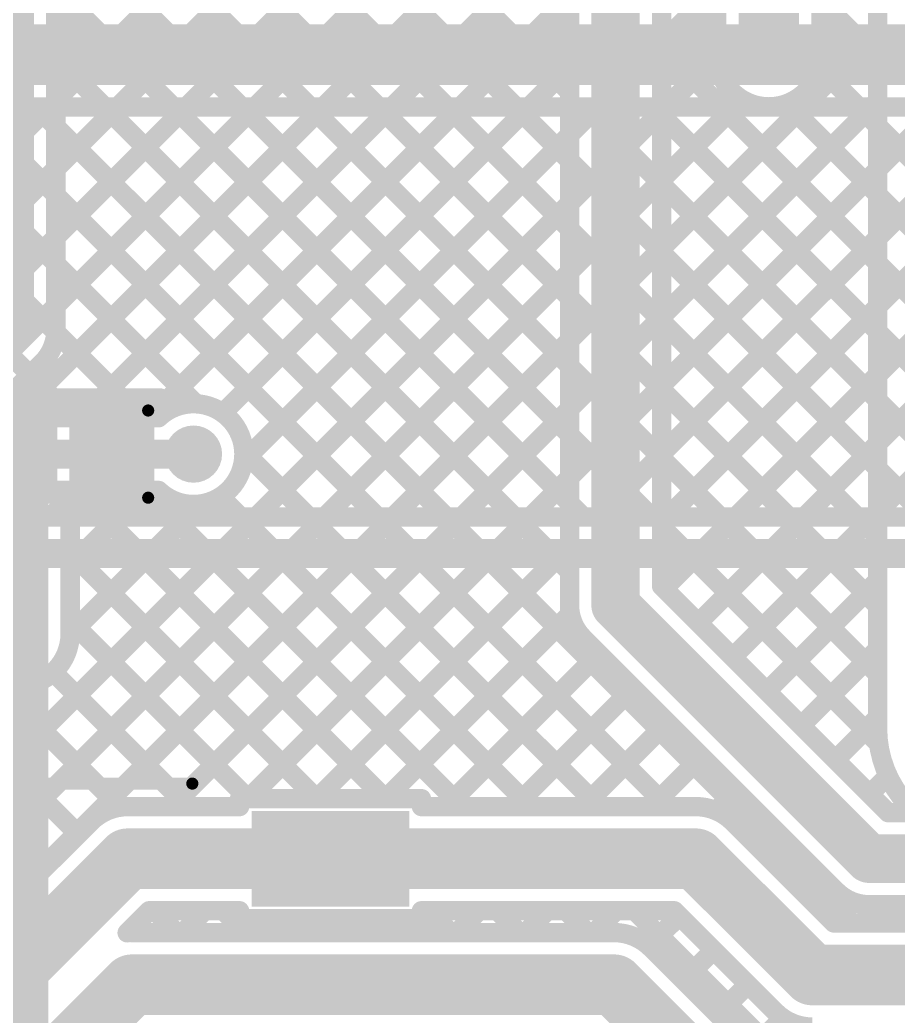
# Model space of a CAD drawing. Header units: millimetres. Extents: x -0.08 to 7.12, y -0.08 to 3.98.
# Drawn here: x 4.2866 to 4.649, y 1.993 to 2.4042 of the extents above; entities that cross this region are included whole.
import ezdxf

# ---------------------------------------------------------------- set-up
doc = ezdxf.new("R2010")
doc.units = ezdxf.units.MM
doc.header["$MEASUREMENT"] = 0
for name, color, linetype in [('BottomLayer', 5, 'Continuous'), ('TopLayer', 1, 'Continuous'), ('TopOverlay', 2, 'Continuous'), ('TopPaste', 8, 'Continuous'), ('TopSolder', 216, 'Continuous'), ('ViaHoleLayer', 16, 'Continuous')]:
    doc.layers.add(name, color=color, linetype=linetype)

# ---------------------------------------------------------------- blocks, each defined once
blk = doc.blocks.new('SOP_4_2_54_30')
at = {"layer": 'TopLayer'}
for points in [[(-0.15157, 0.06575), (-0.09449, 0.06575), (-0.09449, 0.03425), (-0.15157, 0.03425)], [(0.09449, 0.06575), (0.15157, 0.06575), (0.15157, 0.03425), (0.09449, 0.03425)], [(-0.15157, -0.03425), (-0.09449, -0.03425), (-0.09449, -0.06575), (-0.15157, -0.06575)], [(0.09449, -0.03425), (0.15157, -0.03425), (0.15157, -0.06575), (0.09449, -0.06575)]]:
    blk.add_hatch(color=1, dxfattribs=at).paths.add_polyline_path(points)
at = {"layer": 'TopPaste'}
for points in [[(-0.15157, 0.06575), (-0.09449, 0.06575), (-0.09449, 0.03425), (-0.15157, 0.03425)], [(0.09449, 0.06575), (0.15157, 0.06575), (0.15157, 0.03425), (0.09449, 0.03425)], [(-0.15157, -0.03425), (-0.09449, -0.03425), (-0.09449, -0.06575), (-0.15157, -0.06575)], [(0.09449, -0.03425), (0.15157, -0.03425), (0.15157, -0.06575), (0.09449, -0.06575)]]:
    blk.add_hatch(color=8, dxfattribs=at).paths.add_polyline_path(points)
at = {"layer": 'TopSolder'}
for points in [[(-0.15557, 0.06975), (-0.09049, 0.06975), (-0.09049, 0.03025), (-0.15557, 0.03025)], [(0.09049, 0.06975), (0.15557, 0.06975), (0.15557, 0.03025), (0.09049, 0.03025)], [(-0.15557, -0.03025), (-0.09049, -0.03025), (-0.09049, -0.06975), (-0.15557, -0.06975)], [(0.09049, -0.03025), (0.15557, -0.03025), (0.15557, -0.06975), (0.09049, -0.06975)]]:
    blk.add_hatch(color=216, dxfattribs=at).paths.add_polyline_path(points)
at = {"layer": 'TopOverlay', "const_width": 0.005}
for points in [[(-0.052, 0.081), (0.066, 0.081)], [(-0.163, 0.048), (-0.163, 0.058)], [(-0.163, 0.058), (-0.158, 0.053)], [(-0.163, 0.048), (-0.158, 0.053)], [(-0.052, -0.081), (0.066, -0.081)]]:
    blk.add_lwpolyline(points, dxfattribs=at)
at = {"layer": 'TopOverlay', "const_width": 0.0025}
for points in [[(-0.05325, 0.081, 1), (-0.05075, 0.081, 1)], [(0.06475, 0.081, 1), (0.06725, 0.081, 1)], [(-0.16425, 0.058, 1), (-0.16175, 0.058, 1)], [(-0.16425, 0.058, 1), (-0.16175, 0.058, 1)], [(-0.15925, 0.053, 1), (-0.15675, 0.053, 1)], [(-0.15925, 0.053, 1), (-0.15675, 0.053, 1)], [(-0.16425, 0.048, 1), (-0.16175, 0.048, 1)], [(-0.16425, 0.048, 1), (-0.16175, 0.048, 1)], [(-0.05325, -0.081, 1), (-0.05075, -0.081, 1)], [(0.06475, -0.081, 1), (0.06725, -0.081, 1)]]:
    blk.add_lwpolyline(points, format="xyb", close=True, dxfattribs=at)
blk = doc.blocks.new('LED_0402_68')
at = {"layer": 'TopLayer'}
for points in [[(-0.03091, 0.01417), (-0.0065, 0.01417), (-0.0065, -0.01417), (-0.03091, -0.01417)], [(0.0065, 0.01417), (0.03091, 0.01417), (0.03091, -0.01417), (0.0065, -0.01417)]]:
    blk.add_hatch(color=1, dxfattribs=at).paths.add_polyline_path(points)
at = {"layer": 'TopOverlay'}
blk.add_hatch(color=2, dxfattribs=at).paths.add_polyline_path([(0.037, -0.02), (0.061, -0.02), (0.061, 0.02), (0.037, 0.02)])
at = {"layer": 'TopPaste'}
for points in [[(-0.03091, 0.01417), (-0.0065, 0.01417), (-0.0065, -0.01417), (-0.03091, -0.01417)], [(0.0065, 0.01417), (0.03091, 0.01417), (0.03091, -0.01417), (0.0065, -0.01417)]]:
    blk.add_hatch(color=8, dxfattribs=at).paths.add_polyline_path(points)
at = {"layer": 'TopSolder'}
for points in [[(-0.03491, 0.01817), (-0.0025, 0.01817), (-0.0025, -0.01817), (-0.03491, -0.01817)], [(0.0025, 0.01817), (0.03491, 0.01817), (0.03491, -0.01817), (0.0025, -0.01817)]]:
    blk.add_hatch(color=216, dxfattribs=at).paths.add_polyline_path(points)
at = {"layer": 'TopOverlay', "const_width": 0.005}
for points in [[(-0.035, 0.018), (-0.035, -0.018)], [(0.037, 0.018), (-0.035, 0.018)], [(0.037, 0.018), (0.037, -0.018)], [(0.037, -0.018), (-0.035, -0.018)]]:
    blk.add_lwpolyline(points, dxfattribs=at)
at = {"layer": 'TopOverlay', "const_width": 0.0025}
for points in [[(-0.03625, 0.018, 1), (-0.03375, 0.018, 1)], [(-0.03625, 0.018, 1), (-0.03375, 0.018, 1)], [(0.03575, 0.018, 1), (0.03825, 0.018, 1)], [(0.03575, 0.018, 1), (0.03825, 0.018, 1)], [(-0.03625, -0.018, 1), (-0.03375, -0.018, 1)], [(-0.03625, -0.018, 1), (-0.03375, -0.018, 1)], [(0.03575, -0.018, 1), (0.03825, -0.018, 1)], [(0.03575, -0.018, 1), (0.03825, -0.018, 1)]]:
    blk.add_lwpolyline(points, format="xyb", close=True, dxfattribs=at)

msp = doc.modelspace()

# ---------------------------------------------------------------- hatches: boundary and pattern name
at = {"layer": 'BottomLayer'}
h = msp.add_hatch(color=5, dxfattribs=at)
edge = h.paths.add_edge_path()
edge.add_arc((4.59563, 2.38982), 0.01181, 0, 360)
h = msp.add_hatch(color=5, dxfattribs=at)
edge = h.paths.add_edge_path()
edge.add_arc((4.35819, 2.225), 0.01181, 0, 360)
h = msp.add_hatch(color=5, dxfattribs=at)
edge = h.paths.add_edge_path()
edge.add_arc((4.28579, 2.15081), 0.01181, 0, 360)
at = {"layer": 'TopLayer'}
h = msp.add_hatch(color=1, dxfattribs=at)
edge = h.paths.add_edge_path()
edge.add_arc((4.59563, 2.38982), 0.01181, 0, 360)
h = msp.add_hatch(color=1, dxfattribs=at)
edge = h.paths.add_edge_path()
edge.add_arc((4.35819, 2.225), 0.01181, 0, 360)
h = msp.add_hatch(color=1, dxfattribs=at)
edge = h.paths.add_edge_path()
edge.add_arc((4.28579, 2.15081), 0.01181, 0, 360)
at = {"layer": 'ViaHoleLayer'}
h = msp.add_hatch(color=16, dxfattribs=at)
edge = h.paths.add_edge_path()
edge.add_arc((4.59563, 2.38982), 0.00591, 0, 360)
h = msp.add_hatch(color=16, dxfattribs=at)
edge = h.paths.add_edge_path()
edge.add_arc((4.35819, 2.225), 0.00591, 0, 360)
h = msp.add_hatch(color=16, dxfattribs=at)
edge = h.paths.add_edge_path()
edge.add_arc((4.28579, 2.15081), 0.00591, 0, 360)

# ---------------------------------------------------------------- linework, layer by layer
at = {"layer": 'BottomLayer'}
for points, const_width in [([(3.45956, 2.38982), (4.59563, 2.38982)], 0.025), ([(4.59563, 2.38982), (5.3313, 2.38982)], 0.025), ([(3.45956, 2.36832), (4.59563, 2.36832)], 0.008), ([(4.17036, 2.24), (4.29868, 2.36832)], 0.008), ([(4.18012, 2.36832), (4.30844, 2.24)], 0.008), ([(4.19864, 2.24), (4.32696, 2.36832)], 0.008), ([(4.2084, 2.36832), (4.33672, 2.24)], 0.008), ([(4.22693, 2.24), (4.35525, 2.36832)], 0.008), ([(4.23669, 2.36832), (4.35922, 2.24579)], 0.008), ([(4.25521, 2.24), (4.38353, 2.36832)], 0.008), ([(4.26497, 2.36832), (4.43429, 2.199)], 0.008), ([(4.2835, 2.24), (4.41181, 2.36832)], 0.008), ([(4.29326, 2.36832), (4.46258, 2.199)], 0.008), ([(4.31178, 2.24), (4.4401, 2.36832)], 0.008), ([(4.32154, 2.36832), (4.49086, 2.199)], 0.008), ([(4.34006, 2.24), (4.46838, 2.36832)], 0.008), ([(4.34983, 2.36832), (4.51914, 2.199)], 0.008), ([(4.37029, 2.24194), (4.49667, 2.36832)], 0.008), ([(4.37811, 2.36832), (4.54743, 2.199)], 0.008), ([(4.37881, 2.22218), (4.52495, 2.36832)], 0.008), ([(4.38392, 2.199), (4.55324, 2.36832)], 0.008), ([(4.40639, 2.36832), (4.57571, 2.199)], 0.008), ([(4.4122, 2.199), (4.58152, 2.36832)], 0.008), ([(4.43468, 2.36832), (4.604, 2.199)], 0.008), ([(4.44049, 2.199), (4.60981, 2.36832)], 0.008), ([(4.46296, 2.36832), (4.63228, 2.199)], 0.008), ([(4.46877, 2.199), (4.63809, 2.36832)], 0.008), ([(4.49125, 2.36832), (4.66057, 2.199)], 0.008), ([(4.49705, 2.199), (4.66637, 2.36832)], 0.008), ([(4.51953, 2.36832), (4.68885, 2.199)], 0.008), ([(4.52534, 2.199), (4.69466, 2.36832)], 0.008), ([(4.54782, 2.36832), (4.71713, 2.199)], 0.008), ([(4.55362, 2.199), (4.72294, 2.36832)], 0.008), ([(4.5761, 2.36832), (4.74542, 2.199)], 0.008), ([(4.58191, 2.199), (4.75123, 2.36832)], 0.008), ([(4.59563, 2.36832), (5.3313, 2.36832)], 0.008), ([(4.60438, 2.36832), (4.7737, 2.199)], 0.008), ([(4.61019, 2.199), (4.77951, 2.36832)], 0.008), ([(4.63267, 2.36832), (4.80199, 2.199)], 0.008), ([(4.63848, 2.199), (4.8078, 2.36832)], 0.008), ([(3.824, 2.24), (4.34377, 2.24)], 0.008), ([(3.824, 2.225), (4.35819, 2.225)], 0.012), ([(4.37898, 2.22603), (4.40601, 2.199)], 0.008), ([(3.83021, 2.21), (4.34377, 2.21)], 0.008), ([(4.28187, 2.21), (4.29287, 2.199)], 0.008), ([(4.29906, 2.199), (4.31006, 2.21)], 0.008), ([(4.31015, 2.21), (4.32115, 2.199)], 0.008), ([(4.32735, 2.199), (4.33835, 2.21)], 0.008), ([(4.33844, 2.21), (4.34944, 2.199)], 0.008), ([(4.35563, 2.199), (4.36101, 2.20438)], 0.008), ([(4.36931, 2.20741), (4.37772, 2.199)], 0.008), ([(3.837, 2.199), (4.93422, 2.199)], 0.008), ([(3.837, 2.184), (4.94043, 2.184)], 0.012), ([(4.28579, 1.88221), (4.28579, 2.15081)], 0.025)]:
    msp.add_lwpolyline(points, dxfattribs=dict(at, const_width=const_width))
for points, const_width in [([(4.58938, 2.38982, 1), (4.60188, 2.38982, 1)], 0.0125), ([(4.58938, 2.38982, 1), (4.60188, 2.38982, 1)], 0.0125), ([(4.29126, 2.36832, 1), (4.29526, 2.36832, 1)], 0.004), ([(4.29668, 2.36832, 1), (4.30068, 2.36832, 1)], 0.004), ([(4.31954, 2.36832, 1), (4.32354, 2.36832, 1)], 0.004), ([(4.32496, 2.36832, 1), (4.32896, 2.36832, 1)], 0.004), ([(4.34783, 2.36832, 1), (4.35183, 2.36832, 1)], 0.004), ([(4.35325, 2.36832, 1), (4.35725, 2.36832, 1)], 0.004), ([(4.37611, 2.36832, 1), (4.38011, 2.36832, 1)], 0.004), ([(4.38153, 2.36832, 1), (4.38553, 2.36832, 1)], 0.004), ([(4.40439, 2.36832, 1), (4.40839, 2.36832, 1)], 0.004), ([(4.40982, 2.36832, 1), (4.41381, 2.36832, 1)], 0.004), ([(4.43268, 2.36832, 1), (4.43668, 2.36832, 1)], 0.004), ([(4.4381, 2.36832, 1), (4.4421, 2.36832, 1)], 0.004), ([(4.46096, 2.36832, 1), (4.46496, 2.36832, 1)], 0.004), ([(4.46638, 2.36832, 1), (4.47038, 2.36832, 1)], 0.004), ([(4.48925, 2.36832, 1), (4.49325, 2.36832, 1)], 0.004), ([(4.49467, 2.36832, 1), (4.49867, 2.36832, 1)], 0.004), ([(4.51753, 2.36832, 1), (4.52153, 2.36832, 1)], 0.004), ([(4.52295, 2.36832, 1), (4.52695, 2.36832, 1)], 0.004), ([(4.54582, 2.36832, 1), (4.54982, 2.36832, 1)], 0.004), ([(4.55124, 2.36832, 1), (4.55524, 2.36832, 1)], 0.004), ([(4.5741, 2.36832, 1), (4.5781, 2.36832, 1)], 0.004), ([(4.57952, 2.36832, 1), (4.58352, 2.36832, 1)], 0.004), ([(4.59363, 2.36832, 1), (4.59763, 2.36832, 1)], 0.004), ([(4.59363, 2.36832, 1), (4.59763, 2.36832, 1)], 0.004), ([(4.60238, 2.36832, 1), (4.60638, 2.36832, 1)], 0.004), ([(4.60781, 2.36832, 1), (4.61181, 2.36832, 1)], 0.004), ([(4.63067, 2.36832, 1), (4.63467, 2.36832, 1)], 0.004), ([(4.63609, 2.36832, 1), (4.64009, 2.36832, 1)], 0.004), ([(4.35722, 2.24579, 1), (4.36122, 2.24579, 1)], 0.004), ([(4.36829, 2.24194, 1), (4.37229, 2.24194, 1)], 0.004), ([(4.2815, 2.24, 1), (4.2855, 2.24, 1)], 0.004), ([(4.30644, 2.24, 1), (4.31044, 2.24, 1)], 0.004), ([(4.30978, 2.24, 1), (4.31378, 2.24, 1)], 0.004), ([(4.33472, 2.24, 1), (4.33872, 2.24, 1)], 0.004), ([(4.33806, 2.24, 1), (4.34206, 2.24, 1)], 0.004), ([(4.34177, 2.24, 1), (4.34577, 2.24, 1)], 0.004), ([(4.34177, 2.24, 1), (4.34577, 2.24, 1)], 0.004), ([(4.35519, 2.225, 1), (4.36119, 2.225, 1)], 0.006), ([(4.37698, 2.22603, 1), (4.38098, 2.22603, 1)], 0.004), ([(4.377, 2.225, 1), (4.381, 2.225, 1)], 0.004), ([(4.377, 2.225, 1), (4.381, 2.225, 1)], 0.004), ([(4.37681, 2.22218, 1), (4.38081, 2.22218, 1)], 0.004), ([(4.30806, 2.21, 1), (4.31206, 2.21, 1)], 0.004), ([(4.30815, 2.21, 1), (4.31215, 2.21, 1)], 0.004), ([(4.33635, 2.21, 1), (4.34035, 2.21, 1)], 0.004), ([(4.33644, 2.21, 1), (4.34044, 2.21, 1)], 0.004), ([(4.34177, 2.21, 1), (4.34577, 2.21, 1)], 0.004), ([(4.34177, 2.21, 1), (4.34577, 2.21, 1)], 0.004), ([(4.35901, 2.20438, 1), (4.36301, 2.20438, 1)], 0.004), ([(4.36731, 2.20741, 1), (4.37131, 2.20741, 1)], 0.004), ([(4.29087, 2.199, 1), (4.29487, 2.199, 1)], 0.004), ([(4.29706, 2.199, 1), (4.30106, 2.199, 1)], 0.004), ([(4.31915, 2.199, 1), (4.32315, 2.199, 1)], 0.004), ([(4.32535, 2.199, 1), (4.32935, 2.199, 1)], 0.004), ([(4.34744, 2.199, 1), (4.35144, 2.199, 1)], 0.004), ([(4.35363, 2.199, 1), (4.35763, 2.199, 1)], 0.004), ([(4.37572, 2.199, 1), (4.37972, 2.199, 1)], 0.004), ([(4.38192, 2.199, 1), (4.38592, 2.199, 1)], 0.004), ([(4.40401, 2.199, 1), (4.40801, 2.199, 1)], 0.004), ([(4.4102, 2.199, 1), (4.4142, 2.199, 1)], 0.004), ([(4.43229, 2.199, 1), (4.43629, 2.199, 1)], 0.004), ([(4.43849, 2.199, 1), (4.44249, 2.199, 1)], 0.004), ([(4.46058, 2.199, 1), (4.46458, 2.199, 1)], 0.004), ([(4.46677, 2.199, 1), (4.47077, 2.199, 1)], 0.004), ([(4.48886, 2.199, 1), (4.49286, 2.199, 1)], 0.004), ([(4.49505, 2.199, 1), (4.49905, 2.199, 1)], 0.004), ([(4.51714, 2.199, 1), (4.52114, 2.199, 1)], 0.004), ([(4.52334, 2.199, 1), (4.52734, 2.199, 1)], 0.004), ([(4.54543, 2.199, 1), (4.54943, 2.199, 1)], 0.004), ([(4.55162, 2.199, 1), (4.55562, 2.199, 1)], 0.004), ([(4.57371, 2.199, 1), (4.57771, 2.199, 1)], 0.004), ([(4.57991, 2.199, 1), (4.58391, 2.199, 1)], 0.004), ([(4.602, 2.199, 1), (4.606, 2.199, 1)], 0.004), ([(4.60819, 2.199, 1), (4.61219, 2.199, 1)], 0.004), ([(4.63028, 2.199, 1), (4.63428, 2.199, 1)], 0.004), ([(4.63648, 2.199, 1), (4.64048, 2.199, 1)], 0.004), ([(4.27954, 2.15081, 1), (4.29204, 2.15081, 1)], 0.0125)]:
    msp.add_lwpolyline(points, format="xyb", close=True, dxfattribs=dict(at, const_width=const_width))
at = {"layer": 'BottomLayer', "const_width": 0.008}
for points in [[(4.34377, 2.24, -0.661143), (4.379, 2.225)], [(4.379, 2.225, -0.661143), (4.34377, 2.21)]]:
    msp.add_lwpolyline(points, format="xyb", dxfattribs=at)
at = {"layer": 'TopLayer'}
for points, const_width in [([(4.28239, 2.2762), (4.28239, 2.91051)], 0.02), ([(4.53239, 2.16261), (4.53239, 2.91051)], 0.02), ([(4.30139, 2.2762), (4.30139, 2.87198)], 0.008), ([(4.51339, 2.16261), (4.51339, 2.87198)], 0.008), ([(4.55139, 2.17048), (4.55139, 2.87198)], 0.008), ([(4.59563, 2.38982), (4.59563, 2.71863)], 0.025), ([(4.57413, 2.38982), (4.57413, 2.71863)], 0.008), ([(4.61713, 2.38982), (4.61713, 2.70972)], 0.008), ([(4.6405, 2.11181), (4.6405, 2.681)], 0.008), ([(4.30139, 2.61474), (4.51339, 2.40274)], 0.008), ([(4.30139, 2.39932), (4.51339, 2.61132)], 0.008), ([(4.30139, 2.58646), (4.51339, 2.37446)], 0.008), ([(4.30139, 2.37103), (4.51339, 2.58303)], 0.008), ([(4.30139, 2.55817), (4.51339, 2.34617)], 0.008), ([(4.30139, 2.34275), (4.51339, 2.55475)], 0.008), ([(4.30139, 2.52989), (4.51339, 2.31789)], 0.008), ([(4.30139, 2.31447), (4.51339, 2.52647)], 0.008), ([(4.30139, 2.5016), (4.51339, 2.2896)], 0.008), ([(4.30139, 2.28618), (4.51339, 2.49818)], 0.008), ([(4.30139, 2.47332), (4.51339, 2.26132)], 0.008), ([(4.29167, 2.24817), (4.51339, 2.4699)], 0.008), ([(4.30139, 2.44503), (4.51339, 2.23304)], 0.008), ([(4.31995, 2.24817), (4.51339, 2.44161)], 0.008), ([(4.61713, 2.40393), (4.6405, 2.4273)], 0.008), ([(4.55139, 2.42131), (4.57413, 2.39857)], 0.008), ([(4.30139, 2.41675), (4.51339, 2.20475)], 0.008), ([(4.55139, 2.39476), (4.57413, 2.4175)], 0.008), ([(4.3444, 2.24433), (4.51339, 2.41333)], 0.008), ([(4.61713, 2.41214), (4.6405, 2.38877)], 0.008), ([(4.55139, 2.30991), (4.6405, 2.39901)], 0.008), ([(4.55139, 2.39303), (4.6405, 2.30392)], 0.008), ([(4.55139, 2.36648), (4.57414, 2.38922)], 0.008), ([(4.30139, 2.38847), (4.51339, 2.17647)], 0.008), ([(4.37029, 2.24194), (4.51339, 2.38504)], 0.008), ([(4.61647, 2.38452), (4.6405, 2.36049)], 0.008), ([(4.55139, 2.33819), (4.58458, 2.37138)], 0.008), ([(4.55139, 2.28162), (4.6405, 2.37073)], 0.008), ([(4.60306, 2.36964), (4.6405, 2.3322)], 0.008), ([(4.55139, 2.36474), (4.6405, 2.27563)], 0.008), ([(4.30139, 2.36018), (4.63008, 2.0315)], 0.008), ([(4.37881, 2.22218), (4.51339, 2.35676)], 0.008), ([(4.55139, 2.25334), (4.6405, 2.34245)], 0.008), ([(4.55139, 2.33646), (4.6405, 2.24735)], 0.008), ([(4.30139, 2.3319), (4.55379, 2.0795)], 0.008), ([(4.26649, 2.08157), (4.51339, 2.32848)], 0.008), ([(4.55139, 2.22505), (4.6405, 2.31416)], 0.008), ([(4.55139, 2.30817), (4.6405, 2.21907)], 0.008), ([(4.30139, 2.30361), (4.35922, 2.24579)], 0.008), ([(4.2447, 2.0315), (4.51339, 2.30019)], 0.008), ([(4.249, 2.2428), (4.28239, 2.2762)], 0.02), ([(4.55139, 2.19677), (4.6405, 2.28588)], 0.008), ([(4.55139, 2.27989), (4.6405, 2.19078)], 0.008), ([(4.30137, 2.27535), (4.32855, 2.24817)], 0.008), ([(4.27299, 2.0315), (4.51339, 2.27191)], 0.008), ([(4.28124, 2.24817), (4.2958, 2.26273)], 0.008), ([(4.29075, 2.25769), (4.30027, 2.24817)], 0.008), ([(4.55239, 2.16948), (4.6405, 2.25759)], 0.008), ([(4.55139, 2.2516), (4.6405, 2.1625)], 0.008), ([(4.28124, 2.24817), (4.30199, 2.24817)], 0.008), ([(4.30199, 2.24817), (4.307, 2.24817)], 0.008), ([(4.30199, 2.24817), (4.307, 2.24817)], 0.008), ([(4.307, 2.24817), (4.3444, 2.24817)], 0.008), ([(4.3444, 2.24058), (4.3444, 2.24817)], 0.008), ([(4.34927, 2.0795), (4.51339, 2.24362)], 0.008), ([(4.28579, 2.15081), (4.28579, 2.225)], 0.025), ([(4.56653, 2.15534), (4.6405, 2.22931)], 0.008), ([(4.32319, 2.225), (4.35819, 2.225)], 0.012), ([(4.35819, 2.225), (4.36119, 2.225)], 0.012), ([(4.37898, 2.22603), (4.52551, 2.0795)], 0.008), ([(4.55139, 2.22332), (4.6405, 2.13421)], 0.008), ([(4.3808, 2.08275), (4.51339, 2.21534)], 0.008), ([(4.3444, 2.20183), (4.3444, 2.20942)], 0.008), ([(4.30729, 2.15066), (4.36101, 2.20438)], 0.008), ([(4.3444, 2.20404), (4.46894, 2.0795)], 0.008), ([(4.36931, 2.20741), (4.49722, 2.0795)], 0.008), ([(4.30729, 2.17894), (4.33018, 2.20183)], 0.008), ([(4.30729, 2.20183), (4.3444, 2.20183)], 0.008), ([(4.30729, 2.15081), (4.30729, 2.20183)], 0.008), ([(4.31833, 2.20183), (4.43741, 2.08275)], 0.008), ([(4.58067, 2.1412), (4.6405, 2.20102)], 0.008), ([(4.55139, 2.19503), (4.64093, 2.1055)], 0.008), ([(4.30729, 2.18458), (4.40912, 2.08275)], 0.008), ([(4.40909, 2.08275), (4.51339, 2.18705)], 0.008), ([(4.59482, 2.12705), (4.6405, 2.17274)], 0.008), ([(4.53239, 2.16261), (4.637, 2.058)], 0.02), ([(4.55139, 2.17048), (4.64487, 2.077)], 0.008), ([(4.43737, 2.08275), (4.51372, 2.1591)], 0.008), ([(4.30729, 2.15629), (4.38084, 2.08275)], 0.008), ([(4.51899, 2.14914), (4.62354, 2.04459)], 0.008), ([(4.46241, 2.0795), (4.52552, 2.14261)], 0.008), ([(4.60896, 2.11291), (4.6405, 2.14445)], 0.008), ([(4.30033, 2.13497), (4.3558, 2.0795)], 0.008), ([(4.2745, 2.13251), (4.32776, 2.07925)], 0.008), ([(4.268, 2.11137), (4.28594, 2.12931)], 0.008), ([(4.49069, 2.0795), (4.53966, 2.12847)], 0.008), ([(4.51898, 2.0795), (4.5538, 2.11433)], 0.008), ([(4.6231, 2.09877), (4.6405, 2.11617)], 0.008), ([(4.268, 2.11073), (4.31066, 2.06807)], 0.008), ([(4.54726, 2.0795), (4.56795, 2.10018)], 0.008), ([(4.63724, 2.08463), (4.64483, 2.09222)], 0.008), ([(4.57386, 2.07782), (4.58209, 2.08604)], 0.008), ([(4.26713, 2.08332), (4.29652, 2.05393)], 0.008), ([(4.37719, 2.08275), (4.45228, 2.08275)], 0.008), ([(4.37719, 2.0795), (4.37719, 2.08275)], 0.008), ([(4.45228, 2.0795), (4.45228, 2.08275)], 0.008), ([(4.331, 2.0795), (4.37719, 2.0795)], 0.008), ([(4.45228, 2.0795), (4.56552, 2.0795)], 0.008), ([(4.64487, 2.077), (4.65617, 2.077)], 0.008), ([(4.27409, 2.0315), (4.3158, 2.0732)], 0.008), ([(4.58073, 2.0732), (4.62243, 2.0315)], 0.008), ([(4.58913, 2.0648), (4.59623, 2.0719)], 0.008), ([(4.283, 2.01), (4.331, 2.058)], 0.025), ([(4.331, 2.058), (4.41474, 2.058)], 0.025), ([(4.41474, 2.058), (4.56552, 2.058)], 0.025), ([(4.56552, 2.058), (4.61352, 2.01)], 0.025), ([(4.637, 2.058), (4.78991, 2.058)], 0.02), ([(4.60327, 2.05066), (4.61037, 2.05776)], 0.008), ([(4.61741, 2.03652), (4.62455, 2.04365)], 0.008), ([(4.33082, 2.02741), (4.33991, 2.0365)], 0.008), ([(4.33991, 2.0365), (4.37719, 2.0365)], 0.008), ([(4.34223, 2.0365), (4.35123, 2.0275)], 0.008), ([(4.35384, 2.0275), (4.36284, 2.0365)], 0.008), ([(4.37052, 2.0365), (4.37952, 2.0275)], 0.008), ([(4.37719, 2.03325), (4.37719, 2.0365)], 0.008), ([(4.45228, 2.0365), (4.55662, 2.0365)], 0.008), ([(4.45228, 2.03325), (4.45228, 2.0365)], 0.008), ([(4.45537, 2.0365), (4.46437, 2.0275)], 0.008), ([(4.46698, 2.0275), (4.47598, 2.0365)], 0.008), ([(4.48365, 2.0365), (4.49265, 2.0275)], 0.008), ([(4.49526, 2.0275), (4.50426, 2.0365)], 0.008), ([(4.51194, 2.0365), (4.52094, 2.0275)], 0.008), ([(4.52355, 2.0275), (4.53254, 2.0365)], 0.008), ([(4.54022, 2.0365), (4.59722, 1.9795)], 0.008), ([(4.55662, 2.0365), (4.59832, 1.9948)], 0.008), ([(4.637, 2.039), (4.75237, 2.039)], 0.008), ([(4.64068, 2.0315), (4.64818, 2.039)], 0.008), ([(4.65086, 2.039), (4.65836, 2.0315)], 0.008), ([(4.37719, 2.03325), (4.45228, 2.03325)], 0.008), ([(4.38212, 2.0275), (4.38788, 2.03325)], 0.008), ([(4.40205, 2.03325), (4.4078, 2.0275)], 0.008), ([(4.41041, 2.0275), (4.41616, 2.03325)], 0.008), ([(4.43033, 2.03325), (4.43609, 2.0275)], 0.008), ([(4.43869, 2.0275), (4.44444, 2.03325)], 0.008), ([(4.54624, 2.02191), (4.55872, 2.03439)], 0.008), ([(4.62243, 2.0315), (4.87609, 2.0315)], 0.008), ([(4.33278, 2.0275), (4.53178, 2.0275)], 0.008), ([(4.54698, 2.0212), (4.58868, 1.9795)], 0.008), ([(4.5604, 2.00778), (4.57287, 2.02025)], 0.008), ([(3.959, 2.01), (4.283, 2.01)], 0.025), ([(4.61352, 2.01), (4.885, 2.01)], 0.025), ([(4.22078, 1.894), (4.33278, 2.006)], 0.025), ([(4.33278, 2.006), (4.53178, 2.006)], 0.025), ([(4.53178, 2.006), (4.57978, 1.958)], 0.025), ([(4.57454, 1.99364), (4.58701, 2.00611)], 0.008), ([(4.58868, 1.9795), (4.60142, 1.99223)], 0.008)]:
    msp.add_lwpolyline(points, dxfattribs=dict(at, const_width=const_width))
for points, const_width in [([(4.51139, 2.40274, 1), (4.51539, 2.40274, 1)], 0.004), ([(4.61513, 2.40393, 1), (4.61913, 2.40393, 1)], 0.004), ([(4.29939, 2.39932, 1), (4.30339, 2.39932, 1)], 0.004), ([(4.57213, 2.39857, 1), (4.57613, 2.39857, 1)], 0.004), ([(4.58938, 2.38982, 1), (4.60188, 2.38982, 1)], 0.0125), ([(4.6385, 2.39901, 1), (4.6425, 2.39901, 1)], 0.004), ([(4.54939, 2.39476, 1), (4.55339, 2.39476, 1)], 0.004), ([(4.54939, 2.39303, 1), (4.55339, 2.39303, 1)], 0.004), ([(4.57213, 2.38982, 1), (4.57613, 2.38982, 1)], 0.004), ([(4.57213, 2.38982, 1), (4.57613, 2.38982, 1)], 0.004), ([(4.57214, 2.38922, 1), (4.57614, 2.38922, 1)], 0.004), ([(4.61513, 2.38982, 1), (4.61913, 2.38982, 1)], 0.004), ([(4.61513, 2.38982, 1), (4.61913, 2.38982, 1)], 0.004), ([(4.29939, 2.38847, 1), (4.30339, 2.38847, 1)], 0.004), ([(4.51139, 2.38504, 1), (4.51539, 2.38504, 1)], 0.004), ([(4.6385, 2.38877, 1), (4.6425, 2.38877, 1)], 0.004), ([(4.61447, 2.38452, 1), (4.61847, 2.38452, 1)], 0.004), ([(4.51139, 2.37446, 1), (4.51539, 2.37446, 1)], 0.004), ([(4.29939, 2.37103, 1), (4.30339, 2.37103, 1)], 0.004), ([(4.58258, 2.37138, 1), (4.58658, 2.37138, 1)], 0.004), ([(4.60106, 2.36964, 1), (4.60506, 2.36964, 1)], 0.004), ([(4.6385, 2.37073, 1), (4.6425, 2.37073, 1)], 0.004), ([(4.54939, 2.36648, 1), (4.55339, 2.36648, 1)], 0.004), ([(4.54939, 2.36474, 1), (4.55339, 2.36474, 1)], 0.004), ([(4.29939, 2.36018, 1), (4.30339, 2.36018, 1)], 0.004), ([(4.6385, 2.36049, 1), (4.6425, 2.36049, 1)], 0.004), ([(4.51139, 2.35676, 1), (4.51539, 2.35676, 1)], 0.004), ([(4.51139, 2.34617, 1), (4.51539, 2.34617, 1)], 0.004), ([(4.29939, 2.34275, 1), (4.30339, 2.34275, 1)], 0.004), ([(4.6385, 2.34245, 1), (4.6425, 2.34245, 1)], 0.004), ([(4.54939, 2.33819, 1), (4.55339, 2.33819, 1)], 0.004), ([(4.54939, 2.33646, 1), (4.55339, 2.33646, 1)], 0.004), ([(4.29939, 2.3319, 1), (4.30339, 2.3319, 1)], 0.004), ([(4.6385, 2.3322, 1), (4.6425, 2.3322, 1)], 0.004), ([(4.51139, 2.32848, 1), (4.51539, 2.32848, 1)], 0.004), ([(4.51139, 2.31789, 1), (4.51539, 2.31789, 1)], 0.004), ([(4.29939, 2.31447, 1), (4.30339, 2.31447, 1)], 0.004), ([(4.6385, 2.31416, 1), (4.6425, 2.31416, 1)], 0.004), ([(4.54939, 2.30991, 1), (4.55339, 2.30991, 1)], 0.004), ([(4.54939, 2.30817, 1), (4.55339, 2.30817, 1)], 0.004), ([(4.29939, 2.30361, 1), (4.30339, 2.30361, 1)], 0.004), ([(4.6385, 2.30392, 1), (4.6425, 2.30392, 1)], 0.004), ([(4.51139, 2.30019, 1), (4.51539, 2.30019, 1)], 0.004), ([(4.29939, 2.28618, 1), (4.30339, 2.28618, 1)], 0.004), ([(4.51139, 2.2896, 1), (4.51539, 2.2896, 1)], 0.004), ([(4.27739, 2.2762, 1), (4.28739, 2.2762, 1)], 0.01), ([(4.27739, 2.2762, 1), (4.28739, 2.2762, 1)], 0.01), ([(4.6385, 2.28588, 1), (4.6425, 2.28588, 1)], 0.004), ([(4.54939, 2.28162, 1), (4.55339, 2.28162, 1)], 0.004), ([(4.54939, 2.27989, 1), (4.55339, 2.27989, 1)], 0.004), ([(4.29937, 2.27535, 1), (4.30337, 2.27535, 1)], 0.004), ([(4.29939, 2.2762, 1), (4.30339, 2.2762, 1)], 0.004), ([(4.29939, 2.2762, 1), (4.30339, 2.2762, 1)], 0.004), ([(4.29939, 2.2762, 1), (4.30339, 2.2762, 1)], 0.004), ([(4.6385, 2.27563, 1), (4.6425, 2.27563, 1)], 0.004), ([(4.51139, 2.27191, 1), (4.51539, 2.27191, 1)], 0.004), ([(4.2938, 2.26273, 1), (4.2978, 2.26273, 1)], 0.004), ([(4.2938, 2.26273, 1), (4.2978, 2.26273, 1)], 0.004), ([(4.29383, 2.26276, 1), (4.29783, 2.26276, 1)], 0.004), ([(4.28875, 2.25769, 1), (4.29275, 2.25769, 1)], 0.004), ([(4.51139, 2.26132, 1), (4.51539, 2.26132, 1)], 0.004), ([(4.6385, 2.25759, 1), (4.6425, 2.25759, 1)], 0.004), ([(4.54939, 2.25334, 1), (4.55339, 2.25334, 1)], 0.004), ([(4.54939, 2.2516, 1), (4.55339, 2.2516, 1)], 0.004), ([(4.28967, 2.24817, 1), (4.29367, 2.24817, 1)], 0.004), ([(4.29827, 2.24817, 1), (4.30227, 2.24817, 1)], 0.004), ([(4.29999, 2.24817, 1), (4.30399, 2.24817, 1)], 0.004), ([(4.29999, 2.24817, 1), (4.30399, 2.24817, 1)], 0.004), ([(4.29999, 2.24817, 1), (4.30399, 2.24817, 1)], 0.004), ([(4.305, 2.24817, 1), (4.309, 2.24817, 1)], 0.004), ([(4.305, 2.24817, 1), (4.309, 2.24817, 1)], 0.004), ([(4.305, 2.24817, 1), (4.309, 2.24817, 1)], 0.004), ([(4.31795, 2.24817, 1), (4.32195, 2.24817, 1)], 0.004), ([(4.32655, 2.24817, 1), (4.33055, 2.24817, 1)], 0.004), ([(4.3424, 2.24817, 1), (4.3464, 2.24817, 1)], 0.004), ([(4.3424, 2.24817, 1), (4.3464, 2.24817, 1)], 0.004), ([(4.35722, 2.24579, 1), (4.36122, 2.24579, 1)], 0.004), ([(4.6385, 2.24735, 1), (4.6425, 2.24735, 1)], 0.004), ([(4.3424, 2.24433, 1), (4.3464, 2.24433, 1)], 0.004), ([(4.36829, 2.24194, 1), (4.37229, 2.24194, 1)], 0.004), ([(4.51139, 2.24362, 1), (4.51539, 2.24362, 1)], 0.004), ([(4.3424, 2.24058, 1), (4.3464, 2.24058, 1)], 0.004), ([(4.3424, 2.24058, 1), (4.3464, 2.24058, 1)], 0.004), ([(4.27954, 2.225, 1), (4.29204, 2.225, 1)], 0.0125), ([(4.51139, 2.23304, 1), (4.51539, 2.23304, 1)], 0.004), ([(4.6385, 2.22931, 1), (4.6425, 2.22931, 1)], 0.004), ([(4.32019, 2.225, 1), (4.32619, 2.225, 1)], 0.006), ([(4.35519, 2.225, 1), (4.36119, 2.225, 1)], 0.006), ([(4.35519, 2.225, 1), (4.36119, 2.225, 1)], 0.006), ([(4.35819, 2.225, 1), (4.36419, 2.225, 1)], 0.006), ([(4.37698, 2.22603, 1), (4.38098, 2.22603, 1)], 0.004), ([(4.377, 2.225, 1), (4.381, 2.225, 1)], 0.004), ([(4.377, 2.225, 1), (4.381, 2.225, 1)], 0.004), ([(4.54939, 2.22505, 1), (4.55339, 2.22505, 1)], 0.004), ([(4.37681, 2.22218, 1), (4.38081, 2.22218, 1)], 0.004), ([(4.54939, 2.22332, 1), (4.55339, 2.22332, 1)], 0.004), ([(4.6385, 2.21907, 1), (4.6425, 2.21907, 1)], 0.004), ([(4.51139, 2.21534, 1), (4.51539, 2.21534, 1)], 0.004), ([(4.3424, 2.20942, 1), (4.3464, 2.20942, 1)], 0.004), ([(4.3424, 2.20942, 1), (4.3464, 2.20942, 1)], 0.004), ([(4.3424, 2.20404, 1), (4.3464, 2.20404, 1)], 0.004), ([(4.35901, 2.20438, 1), (4.36301, 2.20438, 1)], 0.004), ([(4.36731, 2.20741, 1), (4.37131, 2.20741, 1)], 0.004), ([(4.51139, 2.20475, 1), (4.51539, 2.20475, 1)], 0.004), ([(4.30529, 2.20183, 1), (4.30929, 2.20183, 1)], 0.004), ([(4.30529, 2.20183, 1), (4.30929, 2.20183, 1)], 0.004), ([(4.31633, 2.20183, 1), (4.32033, 2.20183, 1)], 0.004), ([(4.32818, 2.20183, 1), (4.33218, 2.20183, 1)], 0.004), ([(4.3424, 2.20183, 1), (4.3464, 2.20183, 1)], 0.004), ([(4.3424, 2.20183, 1), (4.3464, 2.20183, 1)], 0.004), ([(4.6385, 2.20102, 1), (4.6425, 2.20102, 1)], 0.004), ([(4.54939, 2.19677, 1), (4.55339, 2.19677, 1)], 0.004), ([(4.54939, 2.19503, 1), (4.55339, 2.19503, 1)], 0.004), ([(4.6385, 2.19078, 1), (4.6425, 2.19078, 1)], 0.004), ([(4.30529, 2.18458, 1), (4.30929, 2.18458, 1)], 0.004), ([(4.51139, 2.18705, 1), (4.51539, 2.18705, 1)], 0.004), ([(4.30529, 2.17894, 1), (4.30929, 2.17894, 1)], 0.004), ([(4.51139, 2.17647, 1), (4.51539, 2.17647, 1)], 0.004), ([(4.6385, 2.17274, 1), (4.6425, 2.17274, 1)], 0.004), ([(4.52739, 2.16261, 1), (4.53739, 2.16261, 1)], 0.01), ([(4.52739, 2.16261, 1), (4.53739, 2.16261, 1)], 0.01), ([(4.54939, 2.17048, 1), (4.55339, 2.17048, 1)], 0.004), ([(4.54939, 2.17048, 1), (4.55339, 2.17048, 1)], 0.004), ([(4.55039, 2.16948, 1), (4.55439, 2.16948, 1)], 0.004), ([(4.27954, 2.15081, 1), (4.29204, 2.15081, 1)], 0.0125), ([(4.51139, 2.16261, 1), (4.51539, 2.16261, 1)], 0.004), ([(4.51139, 2.16261, 1), (4.51539, 2.16261, 1)], 0.004), ([(4.51139, 2.16261, 1), (4.51539, 2.16261, 1)], 0.004), ([(4.51172, 2.1591, 1), (4.51572, 2.1591, 1)], 0.004), ([(4.6385, 2.1625, 1), (4.6425, 2.1625, 1)], 0.004), ([(4.30529, 2.15629, 1), (4.30929, 2.15629, 1)], 0.004), ([(4.56453, 2.15534, 1), (4.56853, 2.15534, 1)], 0.004), ([(4.30529, 2.15081, 1), (4.30929, 2.15081, 1)], 0.004), ([(4.30529, 2.15081, 1), (4.30929, 2.15081, 1)], 0.004), ([(4.30529, 2.15066, 1), (4.30929, 2.15066, 1)], 0.004), ([(4.51696, 2.14917, 1), (4.52096, 2.14917, 1)], 0.004), ([(4.51699, 2.14914, 1), (4.52099, 2.14914, 1)], 0.004), ([(4.51699, 2.14914, 1), (4.52099, 2.14914, 1)], 0.004), ([(4.52352, 2.14261, 1), (4.52752, 2.14261, 1)], 0.004), ([(4.6385, 2.14445, 1), (4.6425, 2.14445, 1)], 0.004), ([(4.57867, 2.1412, 1), (4.58267, 2.1412, 1)], 0.004), ([(4.29833, 2.13497, 1), (4.30233, 2.13497, 1)], 0.004), ([(4.6385, 2.13421, 1), (4.6425, 2.13421, 1)], 0.004), ([(4.28394, 2.12931, 1), (4.28794, 2.12931, 1)], 0.004), ([(4.53766, 2.12847, 1), (4.54166, 2.12847, 1)], 0.004), ([(4.59282, 2.12705, 1), (4.59682, 2.12705, 1)], 0.004), ([(4.5518, 2.11433, 1), (4.5558, 2.11433, 1)], 0.004), ([(4.6385, 2.11617, 1), (4.6425, 2.11617, 1)], 0.004), ([(4.60696, 2.11291, 1), (4.61096, 2.11291, 1)], 0.004), ([(4.6385, 2.11181, 1), (4.6425, 2.11181, 1)], 0.004), ([(4.6385, 2.11181, 1), (4.6425, 2.11181, 1)], 0.004), ([(4.63893, 2.1055, 1), (4.64293, 2.1055, 1)], 0.004), ([(4.56595, 2.10018, 1), (4.56995, 2.10018, 1)], 0.004), ([(4.6211, 2.09877, 1), (4.6251, 2.09877, 1)], 0.004), ([(4.64283, 2.09222, 1), (4.64683, 2.09222, 1)], 0.004), ([(4.58009, 2.08604, 1), (4.58409, 2.08604, 1)], 0.004), ([(4.37519, 2.08275, 1), (4.37919, 2.08275, 1)], 0.004), ([(4.37519, 2.08275, 1), (4.37919, 2.08275, 1)], 0.004), ([(4.3788, 2.08275, 1), (4.3828, 2.08275, 1)], 0.004), ([(4.37884, 2.08275, 1), (4.38284, 2.08275, 1)], 0.004), ([(4.40709, 2.08275, 1), (4.41109, 2.08275, 1)], 0.004), ([(4.40712, 2.08275, 1), (4.41112, 2.08275, 1)], 0.004), ([(4.43537, 2.08275, 1), (4.43937, 2.08275, 1)], 0.004), ([(4.43541, 2.08275, 1), (4.43941, 2.08275, 1)], 0.004), ([(4.45028, 2.08275, 1), (4.45428, 2.08275, 1)], 0.004), ([(4.45028, 2.08275, 1), (4.45428, 2.08275, 1)], 0.004), ([(4.63524, 2.08463, 1), (4.63924, 2.08463, 1)], 0.004), ([(4.32576, 2.07925, 1), (4.32976, 2.07925, 1)], 0.004), ([(4.329, 2.0795, 1), (4.333, 2.0795, 1)], 0.004), ([(4.329, 2.0795, 1), (4.333, 2.0795, 1)], 0.004), ([(4.329, 2.0795, 1), (4.333, 2.0795, 1)], 0.004), ([(4.34727, 2.0795, 1), (4.35127, 2.0795, 1)], 0.004), ([(4.3538, 2.0795, 1), (4.3578, 2.0795, 1)], 0.004), ([(4.37519, 2.0795, 1), (4.37919, 2.0795, 1)], 0.004), ([(4.37519, 2.0795, 1), (4.37919, 2.0795, 1)], 0.004), ([(4.45028, 2.0795, 1), (4.45428, 2.0795, 1)], 0.004), ([(4.45028, 2.0795, 1), (4.45428, 2.0795, 1)], 0.004), ([(4.46041, 2.0795, 1), (4.46441, 2.0795, 1)], 0.004), ([(4.46694, 2.0795, 1), (4.47094, 2.0795, 1)], 0.004), ([(4.48869, 2.0795, 1), (4.49269, 2.0795, 1)], 0.004), ([(4.49522, 2.0795, 1), (4.49922, 2.0795, 1)], 0.004), ([(4.51698, 2.0795, 1), (4.52098, 2.0795, 1)], 0.004), ([(4.52351, 2.0795, 1), (4.52751, 2.0795, 1)], 0.004), ([(4.54526, 2.0795, 1), (4.54926, 2.0795, 1)], 0.004), ([(4.55179, 2.0795, 1), (4.55579, 2.0795, 1)], 0.004), ([(4.56352, 2.0795, 1), (4.56752, 2.0795, 1)], 0.004), ([(4.56352, 2.0795, 1), (4.56752, 2.0795, 1)], 0.004), ([(4.56352, 2.0795, 1), (4.56752, 2.0795, 1)], 0.004), ([(4.57186, 2.07782, 1), (4.57586, 2.07782, 1)], 0.004), ([(4.64287, 2.077, 1), (4.64687, 2.077, 1)], 0.004), ([(4.64287, 2.077, 1), (4.64687, 2.077, 1)], 0.004), ([(4.3138, 2.0732, 1), (4.3178, 2.0732, 1)], 0.004), ([(4.3138, 2.0732, 1), (4.3178, 2.0732, 1)], 0.004), ([(4.3138, 2.0732, 1), (4.3178, 2.0732, 1)], 0.004), ([(4.57873, 2.0732, 1), (4.58273, 2.0732, 1)], 0.004), ([(4.57873, 2.0732, 1), (4.58273, 2.0732, 1)], 0.004), ([(4.57873, 2.0732, 1), (4.58273, 2.0732, 1)], 0.004), ([(4.59423, 2.0719, 1), (4.59823, 2.0719, 1)], 0.004), ([(4.30866, 2.06807, 1), (4.31266, 2.06807, 1)], 0.004), ([(4.32475, 2.058, 1), (4.33725, 2.058, 1)], 0.0125), ([(4.32475, 2.058, 1), (4.33725, 2.058, 1)], 0.0125), ([(4.40849, 2.058, 1), (4.42099, 2.058, 1)], 0.0125), ([(4.40849, 2.058, 1), (4.42099, 2.058, 1)], 0.0125), ([(4.55927, 2.058, 1), (4.57177, 2.058, 1)], 0.0125), ([(4.55927, 2.058, 1), (4.57177, 2.058, 1)], 0.0125), ([(4.58713, 2.0648, 1), (4.59113, 2.0648, 1)], 0.004), ([(4.632, 2.058, 1), (4.642, 2.058, 1)], 0.01), ([(4.632, 2.058, 1), (4.642, 2.058, 1)], 0.01), ([(4.60837, 2.05776, 1), (4.61237, 2.05776, 1)], 0.004), ([(4.29452, 2.05393, 1), (4.29852, 2.05393, 1)], 0.004), ([(4.60127, 2.05066, 1), (4.60527, 2.05066, 1)], 0.004), ([(4.62154, 2.04459, 1), (4.62554, 2.04459, 1)], 0.004), ([(4.62154, 2.04459, 1), (4.62554, 2.04459, 1)], 0.004), ([(4.62157, 2.04456, 1), (4.62556, 2.04456, 1)], 0.004), ([(4.62255, 2.04365, 1), (4.62655, 2.04365, 1)], 0.004), ([(4.33791, 2.0365, 1), (4.34191, 2.0365, 1)], 0.004), ([(4.33791, 2.0365, 1), (4.34191, 2.0365, 1)], 0.004), ([(4.34023, 2.0365, 1), (4.34423, 2.0365, 1)], 0.004), ([(4.36084, 2.0365, 1), (4.36484, 2.0365, 1)], 0.004), ([(4.36852, 2.0365, 1), (4.37252, 2.0365, 1)], 0.004), ([(4.37519, 2.0365, 1), (4.37919, 2.0365, 1)], 0.004), ([(4.37519, 2.0365, 1), (4.37919, 2.0365, 1)], 0.004), ([(4.45028, 2.0365, 1), (4.45428, 2.0365, 1)], 0.004), ([(4.45028, 2.0365, 1), (4.45428, 2.0365, 1)], 0.004), ([(4.45337, 2.0365, 1), (4.45737, 2.0365, 1)], 0.004), ([(4.47398, 2.0365, 1), (4.47798, 2.0365, 1)], 0.004), ([(4.48165, 2.0365, 1), (4.48565, 2.0365, 1)], 0.004), ([(4.50226, 2.0365, 1), (4.50626, 2.0365, 1)], 0.004), ([(4.50994, 2.0365, 1), (4.51394, 2.0365, 1)], 0.004), ([(4.53055, 2.0365, 1), (4.53454, 2.0365, 1)], 0.004), ([(4.53822, 2.0365, 1), (4.54222, 2.0365, 1)], 0.004), ([(4.55462, 2.0365, 1), (4.55862, 2.0365, 1)], 0.004), ([(4.55462, 2.0365, 1), (4.55862, 2.0365, 1)], 0.004), ([(4.61541, 2.03652, 1), (4.61941, 2.03652, 1)], 0.004), ([(4.635, 2.039, 1), (4.639, 2.039, 1)], 0.004), ([(4.635, 2.039, 1), (4.639, 2.039, 1)], 0.004), ([(4.635, 2.039, 1), (4.639, 2.039, 1)], 0.004), ([(4.64618, 2.039, 1), (4.65018, 2.039, 1)], 0.004), ([(4.64886, 2.039, 1), (4.65286, 2.039, 1)], 0.004), ([(4.37519, 2.03325, 1), (4.37919, 2.03325, 1)], 0.004), ([(4.37519, 2.03325, 1), (4.37919, 2.03325, 1)], 0.004), ([(4.38588, 2.03325, 1), (4.38988, 2.03325, 1)], 0.004), ([(4.40005, 2.03325, 1), (4.40405, 2.03325, 1)], 0.004), ([(4.41416, 2.03325, 1), (4.41816, 2.03325, 1)], 0.004), ([(4.42833, 2.03325, 1), (4.43233, 2.03325, 1)], 0.004), ([(4.44244, 2.03325, 1), (4.44644, 2.03325, 1)], 0.004), ([(4.45028, 2.03325, 1), (4.45428, 2.03325, 1)], 0.004), ([(4.45028, 2.03325, 1), (4.45428, 2.03325, 1)], 0.004), ([(4.55672, 2.03439, 1), (4.56072, 2.03439, 1)], 0.004), ([(4.62043, 2.0315, 1), (4.62443, 2.0315, 1)], 0.004), ([(4.62043, 2.0315, 1), (4.62443, 2.0315, 1)], 0.004), ([(4.62808, 2.0315, 1), (4.63208, 2.0315, 1)], 0.004), ([(4.63868, 2.0315, 1), (4.64268, 2.0315, 1)], 0.004), ([(4.32882, 2.02741, 1), (4.33282, 2.02741, 1)], 0.004), ([(4.33078, 2.0275, 1), (4.33478, 2.0275, 1)], 0.004), ([(4.34923, 2.0275, 1), (4.35323, 2.0275, 1)], 0.004), ([(4.35184, 2.0275, 1), (4.35584, 2.0275, 1)], 0.004), ([(4.37752, 2.0275, 1), (4.38152, 2.0275, 1)], 0.004), ([(4.38012, 2.0275, 1), (4.38412, 2.0275, 1)], 0.004), ([(4.4058, 2.0275, 1), (4.4098, 2.0275, 1)], 0.004), ([(4.40841, 2.0275, 1), (4.41241, 2.0275, 1)], 0.004), ([(4.43409, 2.0275, 1), (4.43809, 2.0275, 1)], 0.004), ([(4.43669, 2.0275, 1), (4.44069, 2.0275, 1)], 0.004), ([(4.46237, 2.0275, 1), (4.46637, 2.0275, 1)], 0.004), ([(4.46498, 2.0275, 1), (4.46898, 2.0275, 1)], 0.004), ([(4.49065, 2.0275, 1), (4.49465, 2.0275, 1)], 0.004), ([(4.49326, 2.0275, 1), (4.49726, 2.0275, 1)], 0.004), ([(4.51894, 2.0275, 1), (4.52294, 2.0275, 1)], 0.004), ([(4.52154, 2.0275, 1), (4.52555, 2.0275, 1)], 0.004), ([(4.52978, 2.0275, 1), (4.53378, 2.0275, 1)], 0.004), ([(4.52978, 2.0275, 1), (4.53378, 2.0275, 1)], 0.004), ([(4.52978, 2.0275, 1), (4.53378, 2.0275, 1)], 0.004), ([(4.54424, 2.02191, 1), (4.54824, 2.02191, 1)], 0.004), ([(4.54498, 2.0212, 1), (4.54898, 2.0212, 1)], 0.004), ([(4.54498, 2.0212, 1), (4.54898, 2.0212, 1)], 0.004), ([(4.54498, 2.0212, 1), (4.54898, 2.0212, 1)], 0.004), ([(4.57087, 2.02025, 1), (4.57487, 2.02025, 1)], 0.004), ([(4.27675, 2.01, 1), (4.28925, 2.01, 1)], 0.0125), ([(4.27675, 2.01, 1), (4.28925, 2.01, 1)], 0.0125), ([(4.60727, 2.01, 1), (4.61977, 2.01, 1)], 0.0125), ([(4.60727, 2.01, 1), (4.61977, 2.01, 1)], 0.0125), ([(4.32653, 2.006, 1), (4.33903, 2.006, 1)], 0.0125), ([(4.32653, 2.006, 1), (4.33903, 2.006, 1)], 0.0125), ([(4.52553, 2.006, 1), (4.53803, 2.006, 1)], 0.0125), ([(4.52553, 2.006, 1), (4.53803, 2.006, 1)], 0.0125), ([(4.5584, 2.00778, 1), (4.5624, 2.00778, 1)], 0.004), ([(4.58501, 2.00611, 1), (4.58901, 2.00611, 1)], 0.004), ([(4.59632, 1.9948, 1), (4.60032, 1.9948, 1)], 0.004), ([(4.59632, 1.9948, 1), (4.60032, 1.9948, 1)], 0.004), ([(4.59632, 1.9948, 1), (4.60032, 1.9948, 1)], 0.004), ([(4.57254, 1.99364, 1), (4.57654, 1.99364, 1)], 0.004), ([(4.59942, 1.99223, 1), (4.60342, 1.99223, 1)], 0.004)]:
    msp.add_lwpolyline(points, format="xyb", close=True, dxfattribs=dict(at, const_width=const_width))
at = {"layer": 'TopLayer', "const_width": 0.008}
for points in [[(4.61713, 2.38982, -1), (4.57413, 2.38982)], [(4.30139, 2.2762, -0.199451), (4.2958, 2.26273)], [(4.30139, 2.2762, -0.198912), (4.29583, 2.26276)], [(4.3444, 2.24058, -0.646427), (4.379, 2.225)], [(4.379, 2.225, -0.646427), (4.3444, 2.20942)], [(4.51899, 2.14914, -0.199451), (4.51339, 2.16261)], [(4.51896, 2.14917, -0.198912), (4.51339, 2.16261)], [(4.30729, 2.15081, -0.73894), (4.268, 2.13874)], [(4.65617, 2.077, -0.214707), (4.6405, 2.11181)], [(4.3158, 2.0732, -0.198912), (4.331, 2.0795)], [(4.3158, 2.0732, -0.198912), (4.331, 2.0795)], [(4.56552, 2.0795, -0.198912), (4.58073, 2.0732)], [(4.56552, 2.0795, -0.198912), (4.58073, 2.0732)], [(4.637, 2.039, -0.199451), (4.62354, 2.04459)], [(4.637, 2.039, -0.198912), (4.62357, 2.04456)], [(4.53178, 2.0275, -0.198912), (4.54698, 2.0212)], [(4.53178, 2.0275, -0.198912), (4.54698, 2.0212)], [(4.61352, 1.9885, -0.198912), (4.59832, 1.9948)], [(4.61352, 1.9885, -0.198912), (4.59832, 1.9948)]]:
    msp.add_lwpolyline(points, format="xyb", dxfattribs=at)

# ---------------------------------------------------------------- block references
at = {"rotation": 180}
msp.add_blockref('LED_0402_68', (4.30449, 2.225), dxfattribs=at)
msp.add_blockref('SOP_4_2_54_30', (4.29171, 2.008))

doc.saveas('drawing.dxf')
